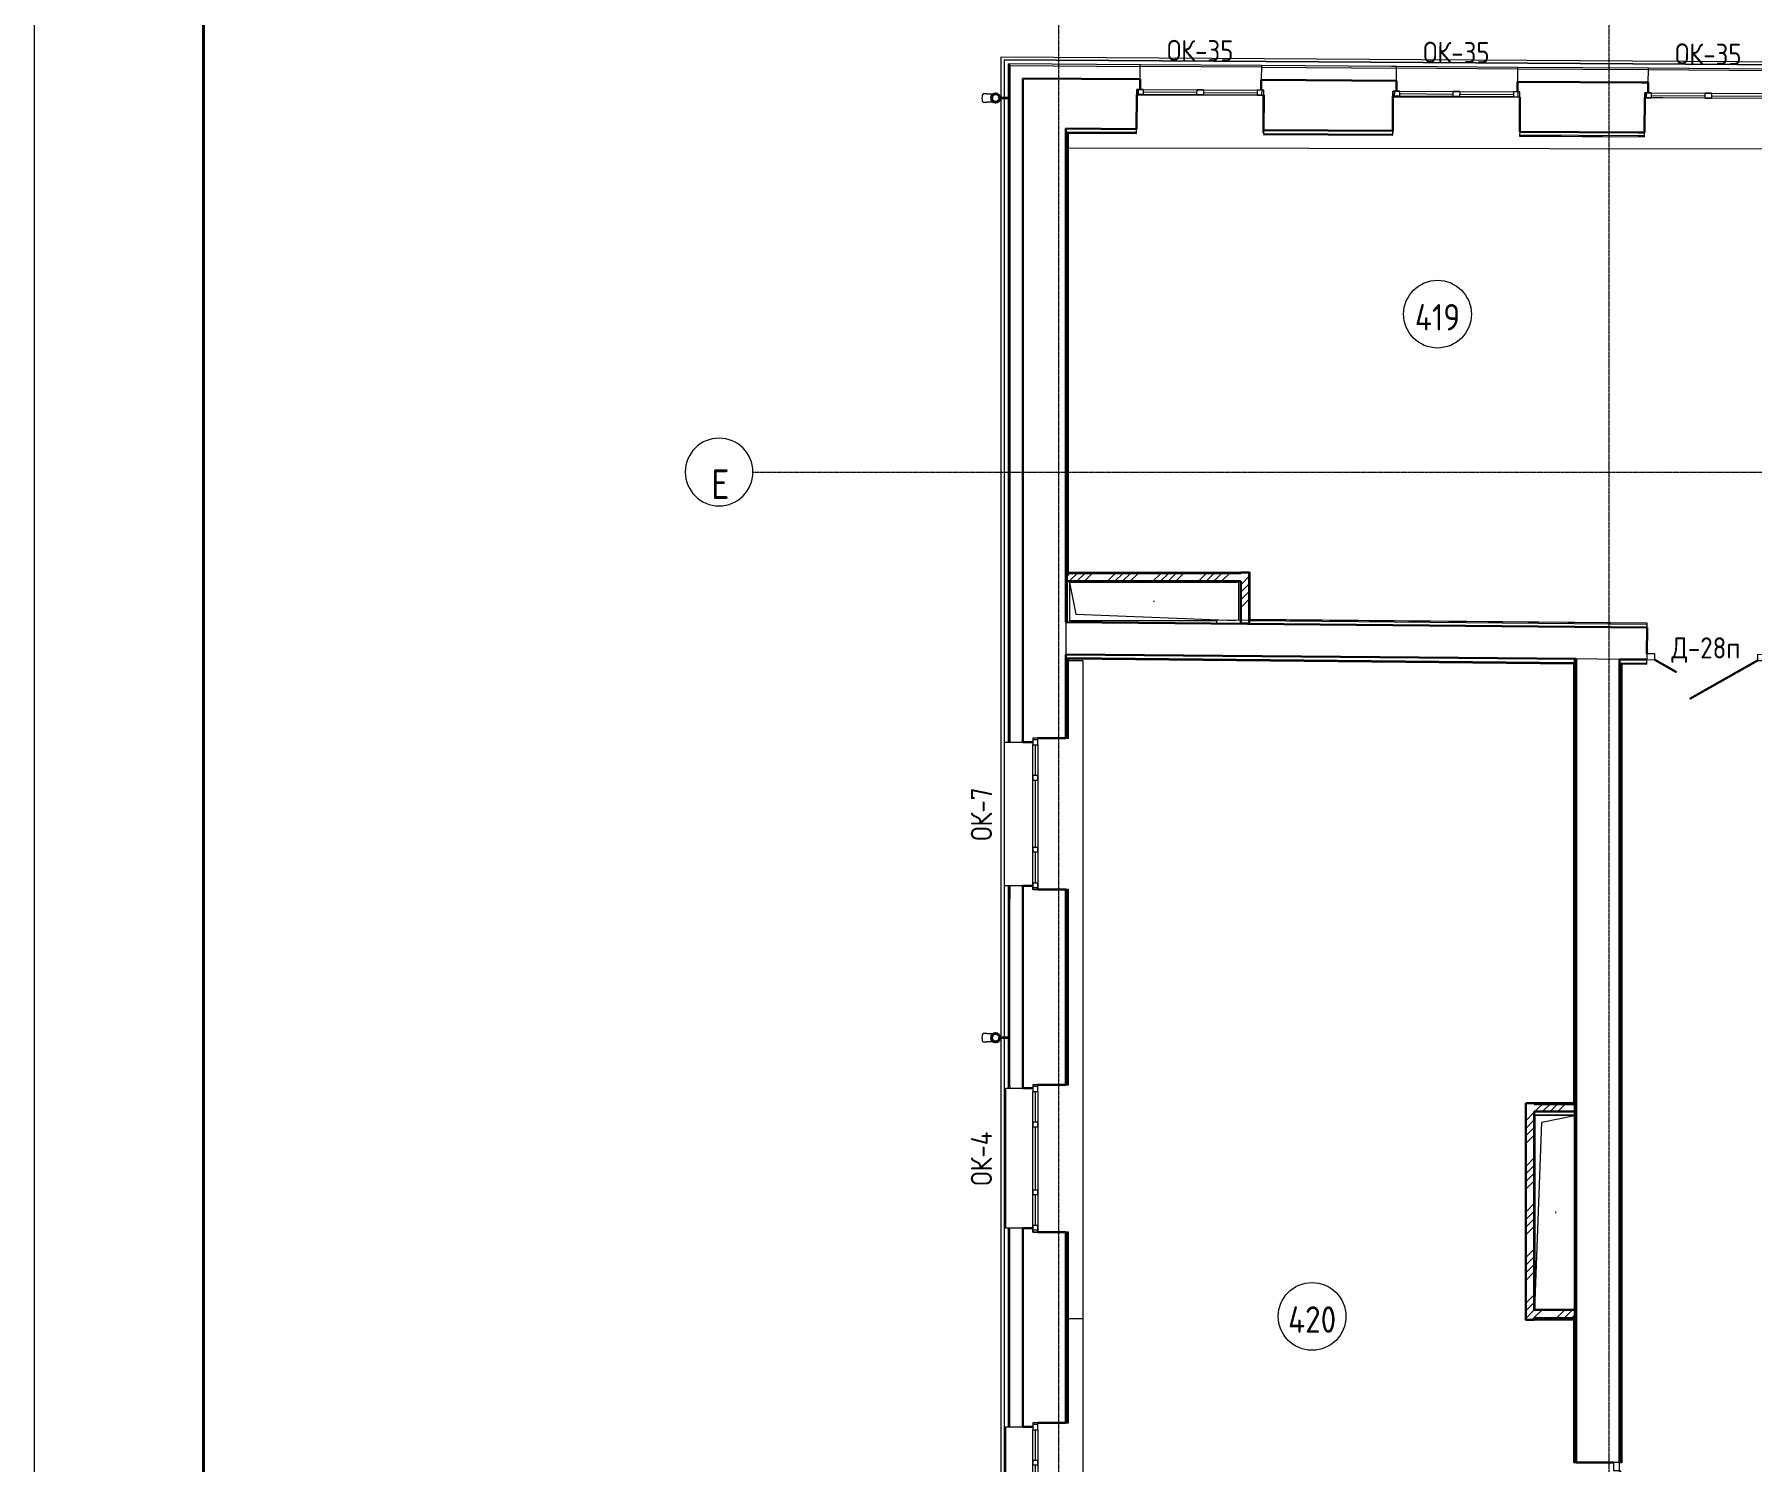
# Model space of a CAD drawing. Header units: millimetres. Extents: x -10178924 to 11692288, y -947381 to 58396.
# Drawn here: x -18603 to 1695, y -345970 to -329099 of the extents above; entities that cross this region are included whole.
import ezdxf

# ---------------------------------------------------------------- set-up
doc = ezdxf.new("R2010")
doc.units = ezdxf.units.MM
doc.linetypes.add('ADSK_Линия сетки', pattern=[25, 20, -2.5, 0, -2.5])
for name, color, linetype, lineweight in [('_ Окна', 7, 'Continuous', 9), ('_0', 7, 'Continuous', 25), ('Аннотация', 7, 'Continuous', 18), ('Двери', 7, 'Continuous', 9), ('Марки дверей', 7, 'Continuous', 20), ('Марки окон', 7, 'Continuous', 20), ('Обобщенные модели', 7, 'Continuous', 18), ('Окна', 7, 'Continuous', 9), ('Оси', 253, 'Continuous', 9), ('Перекрытие', 7, 'Continuous', 18), ('Стены наружные', 7, 'Continuous', 18), ('Стены несущие', 7, 'Continuous', 30), ('Стены отделка', 7, 'Continuous', 30), ('Стены штриховка', 7, 'Continuous', 9), ('ШТРИХОВКА', 252, 'Continuous', 15)]:
    doc.layers.add(name, color=color, linetype=linetype, lineweight=lineweight)
doc.layers.add('PDF _Ramka', color=7, linetype='Continuous')
doc.layers.add('Линии', color=7, linetype='Continuous', lineweight=9, true_color=0x00a600)
doc.styles.add('GOST Common', font='GOST_Common.ttf', dxfattribs={"width": 0.9, "height": 350})
doc.styles.add('GOST Common_2', font='GOST_Common.ttf', dxfattribs={"width": 0.9, "height": 250})
pattern_1 = [(45, (-6e-11, -248271.14), (-269.4077, 269.4077), []), (45, (89.8, -248271.14), (-269.4077, 269.4077), []), (45, (179.6, -248271.14), (-269.4077, 269.4077), []), (45, (269.4, -248271.14), (-269.4077, 269.4077), [])]

# ---------------------------------------------------------------- blocks, each defined once
blk = doc.blocks.new('Дверь-Alumark_двупольная с глухим окном_S70 - 1400х2200 алюм ост Д30п-6129806-План 4-го этажа')
at = {"layer": 'Двери', "lineweight": 30}
for p, q in [((-480, 190), (312, 647)), ((730, 190), (475, 337))]:
    blk.add_line(p, q, dxfattribs=at)
at = {"layer": 'Двери'}
for p, q in [((-575, 190), (-575, 120)), ((-480, 190), (-575, 190)), ((-575, 120), (-480, 120)), ((-480, 120), (-480, 190)), ((730, 190), (730, 120)), ((825, 190), (730, 190)), ((730, 120), (825, 120)), ((825, 120), (825, 190))]:
    blk.add_line(p, q, dxfattribs=at)
blk = doc.blocks.new('Дверь-Alumark_двупольная с глухим окном_S70 - 1400х2200 алюм ост Д30п-6129809-План 4-го этажа')
at = {"layer": 'Двери', "lineweight": 30}
for p, q in [((-480, 255), (312, 712)), ((730, 255), (475, 402))]:
    blk.add_line(p, q, dxfattribs=at)
at = {"layer": 'Двери'}
for p, q in [((-575, 255), (-575, 185)), ((-480, 255), (-575, 255)), ((-480, 185), (-480, 255)), ((730, 255), (730, 185)), ((825, 255), (730, 255)), ((825, 185), (825, 255)), ((-575, 185), (-480, 185)), ((730, 185), (825, 185))]:
    blk.add_line(p, q, dxfattribs=at)
blk = doc.blocks.new('Водосток - Тип 1 _карниз больше 490мм_-5209103-План 4-го этажа')
at = {"layer": 'Обобщенные модели'}
for p, q in [((75, 306), (75, 264)), ((175, 264), (175, 306)), ((120, 109), (120, 10)), ((130, 10), (130, 109))]:
    blk.add_line(p, q, dxfattribs=at)
at = {"layer": 'Обобщенные модели', "flags": 128}
for points in [[(75, 173), (75, 174), (75, 177), (75, 180), (75, 183), (75, 186), (75, 190), (75, 193), (75, 197), (75, 201), (75, 205), (75, 210), (75, 214), (75, 219), (75, 224), (75, 229), (75, 234), (75, 239), (75, 245), (75, 250), (75, 256), (75, 261), (75, 264)], [(175, 264), (175, 258), (175, 252), (175, 247), (175, 242), (175, 236), (175, 231), (175, 226), (175, 221), (175, 216), (175, 212), (175, 207), (175, 203), (175, 199), (175, 195), (175, 191), (175, 188), (175, 184), (175, 181), (175, 178), (175, 175), (175, 173)]]:
    blk.add_lwpolyline(points, dxfattribs=at)
at = {"layer": 'Обобщенные модели'}
for start, end in [(90, 270), (270, 90)]:
    blk.add_arc((125, 160), 52, start, end, dxfattribs=at)
at = {"layer": 'Обобщенные модели', "lineweight": 40}
for start, end in [(90, 270), (270, 90)]:
    blk.add_arc((125, 160), 50, start, end, dxfattribs=at)
at = {"layer": 'Обобщенные модели'}
for start_param, end_param in [(4.712389, 6.283185), (3.141593, 4.712389)]:
    blk.add_ellipse((125, 306), major_axis=(-50, 0), ratio=0.309017, start_param=start_param, end_param=end_param, dxfattribs=at)
blk = doc.blocks.new('окна_rehau_двупольное_2_фрамуги - 1460х2440 _нов_ ок-35-2923875-План 4-го этажа')
at = {"layer": '_ Окна', "lineweight": 18}
for p, q in [((-750, 115), (-750, 175)), ((-750, 175), (-674, 175)), ((-674, 115), (-750, 115)), ((-674, 175), (-674, 115)), ((-38, 115), (-38, 175)), ((-38, 175), (38, 175)), ((38, 115), (-38, 115)), ((38, 175), (38, 115)), ((674, 175), (674, 115)), ((750, 175), (674, 175)), ((674, 115), (750, 115)), ((750, 115), (750, 175))]:
    blk.add_line(p, q, dxfattribs=at)
at = {"layer": '_ Окна'}
for p, q in [((-730, 115), (-730, 175)), ((-674, 145), (-38, 145)), ((38, 145), (674, 145)), ((730, 115), (730, 175))]:
    blk.add_line(p, q, dxfattribs=at)
at = {"layer": 'Окна'}
for p, q in [((-750, 175), (-750, 115)), ((-674, 175), (-750, 175)), ((-750, 115), (-674, 115)), ((-674, 175), (-38, 175)), ((-38, 115), (-674, 115)), ((38, 175), (-38, 175)), ((-38, 115), (38, 115)), ((38, 175), (674, 175)), ((674, 115), (38, 115)), ((750, 175), (674, 175)), ((674, 115), (750, 115)), ((750, 115), (750, 175))]:
    blk.add_line(p, q, dxfattribs=at)
blk = doc.blocks.new('окно трехпол с фрамугой - 1750-2320_h___нов_-2262835-План 4-го этажа')
at = {"layer": '_ Окна', "lineweight": 18}
for p, q in [((-895, 75), (-895, 135)), ((-895, 135), (-815, 135)), ((-815, 75), (-895, 75)), ((-815, 135), (-815, 75)), ((-455, 75), (-455, 135)), ((-455, 135), (-395, 135)), ((-395, 75), (-455, 75)), ((-395, 135), (-395, 75)), ((395, 75), (395, 135)), ((395, 135), (455, 135)), ((455, 75), (395, 75)), ((455, 135), (455, 75)), ((815, 135), (815, 75)), ((895, 135), (815, 135)), ((815, 75), (895, 75)), ((895, 75), (895, 135))]:
    blk.add_line(p, q, dxfattribs=at)
at = {"layer": '_ Окна'}
for p, q in [((-875, 75), (-875, 135)), ((-815, 105), (-455, 105)), ((-395, 105), (395, 105)), ((455, 105), (815, 105)), ((875, 75), (875, 135))]:
    blk.add_line(p, q, dxfattribs=at)
at = {"layer": 'Окна'}
for p, q in [((-895, 135), (-895, 75)), ((-815, 135), (-895, 135)), ((-895, 75), (-815, 75)), ((-815, 135), (-455, 135)), ((-455, 75), (-815, 75)), ((-395, 135), (-455, 135)), ((-455, 75), (-395, 75)), ((-395, 135), (395, 135)), ((395, 75), (-395, 75)), ((455, 135), (395, 135)), ((395, 75), (455, 75)), ((455, 135), (815, 135)), ((815, 75), (455, 75)), ((895, 135), (815, 135)), ((815, 75), (895, 75)), ((895, 75), (895, 135))]:
    blk.add_line(p, q, dxfattribs=at)
blk = doc.blocks.new('окно трехпол с фрамугой - 1750-2320_h___нов_-2116909-План 4-го этажа')
at = {"layer": '_ Окна', "lineweight": 18}
for p, q in [((-895, 75), (-895, 135)), ((-895, 135), (-815, 135)), ((-815, 75), (-895, 75)), ((-815, 135), (-815, 75)), ((-455, 75), (-455, 135)), ((-455, 135), (-395, 135)), ((-395, 75), (-455, 75)), ((-395, 135), (-395, 75)), ((395, 75), (395, 135)), ((395, 135), (455, 135)), ((455, 75), (395, 75)), ((455, 135), (455, 75)), ((815, 135), (815, 75)), ((895, 135), (815, 135)), ((815, 75), (895, 75)), ((895, 75), (895, 135))]:
    blk.add_line(p, q, dxfattribs=at)
at = {"layer": '_ Окна'}
for p, q in [((-875, 75), (-875, 135)), ((-815, 105), (-455, 105)), ((-395, 105), (395, 105)), ((455, 105), (815, 105)), ((875, 75), (875, 135))]:
    blk.add_line(p, q, dxfattribs=at)
at = {"layer": 'Окна'}
for p, q in [((-895, 135), (-895, 75)), ((-815, 135), (-895, 135)), ((-895, 75), (-815, 75)), ((-815, 135), (-455, 135)), ((-455, 75), (-815, 75)), ((-395, 135), (-455, 135)), ((-455, 75), (-395, 75)), ((-395, 135), (395, 135)), ((395, 75), (-395, 75)), ((455, 135), (395, 135)), ((395, 75), (455, 75)), ((455, 135), (815, 135)), ((815, 75), (455, 75)), ((895, 135), (815, 135)), ((815, 75), (895, 75)), ((895, 75), (895, 135))]:
    blk.add_line(p, q, dxfattribs=at)
blk = doc.blocks.new('окно трехпол с фрамугой - 1700-2320_h_ _нов_-2116905-План 4-го этажа')
at = {"layer": '_ Окна', "lineweight": 18}
for p, q in [((-870, 75), (-870, 135)), ((-870, 135), (-790, 135)), ((-790, 75), (-870, 75)), ((-790, 135), (-790, 75)), ((-430, 75), (-430, 135)), ((-430, 135), (-370, 135)), ((-370, 75), (-430, 75)), ((-370, 135), (-370, 75)), ((370, 75), (370, 135)), ((370, 135), (430, 135)), ((430, 75), (370, 75)), ((430, 135), (430, 75)), ((790, 135), (790, 75)), ((870, 135), (790, 135)), ((790, 75), (870, 75)), ((870, 75), (870, 135))]:
    blk.add_line(p, q, dxfattribs=at)
at = {"layer": '_ Окна'}
for p, q in [((-850, 75), (-850, 135)), ((-790, 105), (-430, 105)), ((-370, 105), (370, 105)), ((430, 105), (790, 105)), ((850, 75), (850, 135))]:
    blk.add_line(p, q, dxfattribs=at)
at = {"layer": 'Окна'}
for p, q in [((-870, 135), (-870, 75)), ((-790, 135), (-870, 135)), ((-870, 75), (-790, 75)), ((-790, 135), (-430, 135)), ((-430, 75), (-790, 75)), ((-370, 135), (-430, 135)), ((-430, 75), (-370, 75)), ((-370, 135), (370, 135)), ((370, 75), (-370, 75)), ((430, 135), (370, 135)), ((370, 75), (430, 75)), ((430, 135), (790, 135)), ((790, 75), (430, 75)), ((870, 135), (790, 135)), ((790, 75), (870, 75)), ((870, 75), (870, 135))]:
    blk.add_line(p, q, dxfattribs=at)
blk = doc.blocks.new('GM_Отверстие прямоугольное _в плите_ - Отверстие-6226537-План 4-го этажа')
at = {"layer": 'Обобщенные модели'}
for p, q in [((1000, 225), (-1000, 225)), ((-1000, 225), (-1000, -225)), ((-1000, 225), (-925, -150)), ((1000, 225), (-1000, 225)), ((-1000, 225), (-1000, -225)), ((1000, -224), (1000, 225)), ((1000, -224), (1000, 225)), ((-925, -150), (961, -223)), ((-1000, -225), (739, -225)), ((-1000, -225), (739, -225))]:
    blk.add_line(p, q, dxfattribs=at)
for start, end in [(0, 180), (180, 360), (0, 105), (240, 0), (195, 210)]:
    blk.add_arc((0, 0), 2.5, start, end, dxfattribs=at)
blk = doc.blocks.new('GM_Отверстие прямоугольное _в плите_ - Отверстие-3336504-План 4-го этажа')
at = {"layer": 'Обобщенные модели'}
for p, q in [((-250, -1150), (-250, 1150)), ((-250, 1150), (220, 1150)), ((220, 1150), (-250, 1150)), ((-250, 1150), (-250, -1150)), ((-250, -1150), (-167, 1067)), ((-167, 1067), (220, 1144))]:
    blk.add_line(p, q, dxfattribs=at)
for start, end in [(360, 180), (180, 360), (60, 165), (300, 360), (195, 270)]:
    blk.add_arc((0, 0), 2.5, start, end, dxfattribs=at)
blk = doc.blocks.new('Водосток - Тип 1 _карниз больше 490мм_-V19-План 4-го этажа')
at = {"layer": 'Обобщенные модели', "lineweight": 9}
h = blk.add_hatch(dxfattribs=at)
h.set_pattern_fill('FP_18', color=256, style=0, pattern_type=2)
h.set_pattern_definition([(315, (-31888.43, -7087.79), (106.066, 106.066), [])])
h.paths.add_polyline_path([(76, 149), (86, 129), (103, 115), (125, 110), (147, 115), (164, 129), (174, 149), (174, 171), (164, 191), (147, 205), (125, 210), (103, 205), (86, 191), (76, 171), (76, 167)])
at = {"layer": 'Обобщенные модели'}
for p, q in [((75, 306), (75, 264)), ((175, 264), (175, 306)), ((120, 109), (120, 10)), ((130, 10), (130, 109))]:
    blk.add_line(p, q, dxfattribs=at)
at = {"layer": 'Обобщенные модели', "flags": 128}
for points in [[(75, 173), (75, 174), (75, 177), (75, 180), (75, 183), (75, 186), (75, 190), (75, 193), (75, 197), (75, 201), (75, 205), (75, 210), (75, 214), (75, 219), (75, 224), (75, 229), (75, 234), (75, 239), (75, 245), (75, 250), (75, 256), (75, 261), (75, 264)], [(175, 264), (175, 258), (175, 252), (175, 247), (175, 242), (175, 236), (175, 231), (175, 226), (175, 221), (175, 216), (175, 212), (175, 207), (175, 203), (175, 199), (175, 195), (175, 191), (175, 188), (175, 184), (175, 181), (175, 178), (175, 175), (175, 173)]]:
    blk.add_lwpolyline(points, dxfattribs=at)
at = {"layer": 'Обобщенные модели'}
for start, end in [(90, 270), (270, 90)]:
    blk.add_arc((125, 160), 52, start, end, dxfattribs=at)
at = {"layer": 'Обобщенные модели', "lineweight": 40}
for start, end in [(90, 270), (270, 90)]:
    blk.add_arc((125, 160), 50, start, end, dxfattribs=at)
at = {"layer": 'Обобщенные модели'}
for start_param, end_param in [(4.712389, 6.283185), (3.141593, 4.712389)]:
    blk.add_ellipse((125, 306), major_axis=(-50, 0), ratio=0.309017, start_param=start_param, end_param=end_param, dxfattribs=at)
blk = doc.blocks.new('Ось сетки - Круг_Ø8 мм-8258-План подвала')
at = {"layer": 'Оси', "lineweight": 20}
for start, end in [(360, 180), (180, 360)]:
    blk.add_arc((0, 0), 4, start, end, dxfattribs=at)
blk = doc.blocks.new('оси')
at = {"layer": 'Оси', "linetype": 'ADSK_Линия сетки'}
for p, q in [((6500, -2196), (6500, 46378)), ((0, -2196), (0, 46265)), ((-3614, 38700), (62615, 38700))]:
    blk.add_line(p, q, dxfattribs=at)
at = {"layer": 'Оси', "lineweight": 20, "xscale": 99.99999999999993, "yscale": 99.99999999999993, "zscale": 99.99999999999993, "rotation": 270}
blk.add_blockref('Ось сетки - Круг_Ø8 мм-8258-План подвала', (-4014, 38700), dxfattribs=at)
at = {"layer": 'Оси', "insert": (-4000, 38557), "char_height": 350, "width": 232.2, "attachment_point": 5, "line_spacing_factor": 1.022766, "style": 'GOST Common'}
blk.add_mtext('\\pxqc,t0.25714,0.51429,0.77143,1.02857,1.28571,1.54286,1.8,2.05714,2.31429,2.57143,2.82857,3.08571,3.34286,3.6,3.85714,4.11429,4.37143,4.62857,4.88571,5.14286,5.4,5.65714,5.91429,6.17143,6.42857,6.68571,6.94286,7.2,7.45714,7.71429,7.97143,8.22857;{Е}', dxfattribs=at)
blk = doc.blocks.new('4 этаж')
at = {"layer": 'Стены штриховка', "lineweight": 9}
h = blk.add_hatch(dxfattribs=at)
h.set_pattern_fill('ANSI34', color=256, scale=20)
h.set_pattern_definition(pattern_1)
h.paths.add_polyline_path([(-6408, -210867), (-4351, -210867), (-4351, -210773), (-6408, -210767), (-6408, -210827)])
h = blk.add_hatch(dxfattribs=at)
h.set_pattern_fill('ANSI34', color=256, scale=20)
h.set_pattern_definition(pattern_1)
h.paths.add_polyline_path([(-4351, -211341), (-4251, -211331), (-4251, -210761), (-4351, -210761), (-4351, -211331)])
h = blk.add_hatch(dxfattribs=at)
h.set_pattern_fill('ANSI34', color=256, scale=20)
h.set_pattern_definition(pattern_1)
h.paths.add_polyline_path([(-885, -217131), (-410, -217131), (-410, -217046), (-419, -217037), (-410, -217035), (-410, -217031), (-985, -217031), (-985, -217131), (-979, -217131)])
h = blk.add_hatch(dxfattribs=at)
h.set_pattern_fill('ANSI34', color=256, scale=20)
h.set_pattern_definition(pattern_1)
h.paths.add_polyline_path([(-979, -219592), (-885, -219592), (-885, -217131), (-985, -217131), (-985, -219580), (-979, -219573), (-979, -219590)])
h = blk.add_hatch(dxfattribs=at)
h.set_pattern_fill('ANSI34', color=256, scale=20)
h.set_pattern_definition(pattern_1)
h.paths.add_polyline_path([(-390, -219571), (-390, -219471), (-885, -219471), (-885, -219571), (-505, -219571)])
at = {"layer": 'Линии', "color": 7}
for centre in [(-2028, -207711), (-3509, -219550)]:
    blk.add_circle(centre, 400, dxfattribs=at)
at = {"layer": 'Перекрытие'}
for p, q in [((-4115, -205125), (-5581, -205125)), ((-4087, -205569), (-4087, -205126)), ((-1056, -205146), (-2555, -205146)), ((-1056, -205408), (-1056, -205146)), ((634, -205157), (421, -205157)), ((-2556, -205403), (-2556, -205569)), ((-4084, -205569), (-4087, -205569)), ((-6386, -205748), (2590, -205760)), ((-6398, -211807), (-6418, -211807)), ((-6212, -211807), (-6386, -211807)), ((-6212, -226977), (-6212, -211807)), ((-6408, -216813), (-6748, -216813)), ((-6386, -219574), (-6212, -219574))]:
    blk.add_line(p, q, dxfattribs=at)
at = {"layer": 'Стены наружные'}
for p, q in [((-7183, -205153), (-7183, -204670)), ((-7183, -204670), (3498, -204741)), ((-7148, -204705), (-7148, -205153)), ((-7148, -204705), (3464, -204776)), ((3464, -204776), (-7148, -204705)), ((-4109, -204795), (-5539, -204786)), ((-4108, -204775), (-5538, -204766)), ((-1082, -204796), (-2512, -204786)), ((-1082, -204816), (-2512, -204806)), ((1893, -204816), (463, -204806)), ((1893, -204836), (463, -204826)), ((-7183, -216253), (-7183, -205162)), ((-7148, -205162), (-7148, -216253)), ((-7148, -212768), (-7098, -212768)), ((-7098, -214463), (-7148, -214463)), ((-7183, -227848), (-7183, -216262)), ((-7148, -216262), (-7148, -227848)), ((-7128, -218508), (-7128, -216853)), ((-7128, -216853), (-7098, -216853)), ((-7098, -218508), (-7128, -218508)), ((-7128, -222553), (-7128, -220853)), ((-7128, -220853), (-7098, -220853))]:
    blk.add_line(p, q, dxfattribs=at)
at = {"layer": 'Стены несущие'}
for p, q in [((-5540, -204936), (-6928, -204926)), ((-6928, -204926), (-6928, -212768)), ((-5540, -205056), (-5540, -204936)), ((-2513, -204956), (-4110, -204945)), ((-4110, -204945), (-4110, -205065)), ((-2514, -205076), (-2513, -204956)), ((-1083, -204966), (-1084, -205086)), ((-1083, -204966), (386, -204976)), ((462, -204976), (386, -204976)), ((461, -205096), (462, -204976)), ((-5583, -205525), (-5581, -205115)), ((-4081, -205126), (-4084, -205536)), ((-4079, -205066), (-4080, -205066)), ((-2557, -205546), (-2554, -205136)), ((-1054, -205146), (-1057, -205556)), ((418, -205566), (421, -205156)), ((-6928, -212768), (-6928, -205516)), ((-5583, -205525), (-6418, -205520)), ((-6418, -211351), (-6418, -205520)), ((-5583, -205525), (-5583, -205525)), ((-4084, -205536), (-2557, -205546)), ((-1057, -205556), (342, -205565)), ((342, -205565), (418, -205566)), ((-4351, -210767), (-6408, -210767)), ((-6408, -210767), (-6408, -210867)), ((-6408, -210867), (-4351, -210867)), ((-4351, -210761), (-4351, -210773)), ((-4251, -210761), (-4351, -210761)), ((-4351, -210867), (-4351, -211367)), ((-4251, -211367), (-4251, -210761)), ((449, -211412), (-6418, -211351)), ((-4351, -211367), (-4251, -211367)), ((446, -211722), (449, -211412)), ((-6418, -211731), (-390, -211784)), ((-6418, -212718), (-6418, -211731)), ((-390, -221277), (-390, -211784)), ((120, -211789), (445, -211792)), ((120, -221277), (120, -211789)), ((434, -211792), (140, -211789)), ((-6928, -212768), (-6808, -212768)), ((-6748, -212718), (-6418, -212718)), ((-6928, -214463), (-6928, -216833)), ((-6808, -214463), (-6928, -214463)), ((-6418, -214508), (-6748, -214508)), ((-6418, -214508), (-6418, -216813)), ((-6928, -216853), (-6928, -214617)), ((-6928, -216853), (-6808, -216853)), ((-6748, -216813), (-6418, -216813)), ((-390, -217031), (-985, -217031)), ((-985, -217031), (-985, -219580)), ((-985, -217131), (-979, -217131)), ((-885, -217131), (-390, -217131)), ((-885, -219471), (-885, -217131)), ((-6928, -220853), (-6928, -218508)), ((-6808, -218508), (-6928, -218508)), ((-6418, -218553), (-6748, -218553)), ((-6418, -218553), (-6418, -220808)), ((-985, -219580), (-979, -219580)), ((-979, -219592), (-885, -219592)), ((-390, -219471), (-885, -219471)), ((-885, -219592), (-885, -219571)), ((-885, -219571), (-390, -219571)), ((-6748, -220808), (-6418, -220808)), ((-6928, -220853), (-6808, -220853)), ((-390, -221277), (50, -221277))]:
    blk.add_line(p, q, dxfattribs=at)
at = {"layer": 'Стены отделка', "lineweight": 9}
for p, q in [((-5538, -204766), (-7098, -204755)), ((-7098, -204755), (-7098, -212768)), ((-7078, -204775), (-5539, -204786)), ((-5540, -204936), (-5539, -204786)), ((-5539, -204786), (-5538, -204766)), ((-4108, -204775), (-4110, -204945)), ((-4109, -204795), (-2512, -204806)), ((-4107, -204775), (-4108, -204775)), ((-2572, -204786), (-4107, -204775)), ((-2512, -204786), (-2572, -204786)), ((-2512, -204806), (-2512, -204786)), ((463, -204806), (-1082, -204796)), ((-1082, -204796), (-1082, -204816)), ((-6928, -205516), (-6928, -204926)), ((-4110, -204945), (-4110, -204945)), ((-2513, -204956), (-2512, -204806)), ((-1082, -204816), (-1083, -204966)), ((463, -204826), (-1082, -204816)), ((386, -204976), (462, -204976)), ((462, -204976), (463, -204826)), ((463, -204826), (463, -204806)), ((-6418, -205520), (-6418, -205560)), ((-6418, -205560), (-6398, -205560)), ((-6398, -205560), (-6418, -205560)), ((-6398, -211351), (-6398, -205560)), ((-6386, -205572), (-5584, -205577)), ((-6386, -210761), (-6386, -205572)), ((-5584, -205565), (-5583, -205525)), ((-5584, -205577), (-5584, -205565)), ((-4084, -205536), (-4084, -205536)), ((-4084, -205536), (-4084, -205576)), ((-4083, -205576), (-4084, -205576)), ((-4084, -205576), (-4084, -205588)), ((-4084, -205588), (-2558, -205598)), ((-2558, -205598), (-2557, -205586)), ((-2557, -205546), (-2557, -205546)), ((-2557, -205586), (-2557, -205546)), ((-2557, -205586), (-2557, -205586)), ((-1057, -205556), (-1058, -205596)), ((-1058, -205596), (-1058, -205608)), ((-1058, -205608), (418, -205618)), ((418, -205606), (342, -205605)), ((418, -205618), (418, -205566)), ((-6398, -210773), (-4351, -210773)), ((-4351, -210761), (-6386, -210761)), ((-4241, -210761), (-4251, -210761)), ((-4239, -211319), (-4239, -210763)), ((-6418, -211351), (-6398, -211351)), ((-4241, -211330), (-4637, -211327)), ((-4637, -211327), (-4637, -211367)), ((449, -211360), (-4239, -211319)), ((438, -211372), (449, -211372)), ((449, -211412), (449, -211360)), ((-6418, -211731), (-6420, -211731)), ((-6420, -211731), (-6420, -211771)), ((-6420, -211771), (-409, -211824)), ((-6398, -211891), (-6418, -211891)), ((-6398, -211772), (-6398, -211891)), ((-416, -211829), (-6398, -211772)), ((-6386, -212718), (-6386, -211784)), ((-6386, -211784), (-416, -211841)), ((-410, -211835), (-422, -211835)), ((-422, -211835), (-422, -217034)), ((-416, -211841), (-416, -211829)), ((-410, -219592), (-410, -211835)), ((-409, -211824), (-409, -211784)), ((140, -211789), (120, -211789)), ((140, -211789), (140, -211789)), ((140, -211829), (140, -211841)), ((152, -211841), (445, -211844)), ((152, -221277), (152, -211841)), ((445, -211792), (434, -211792)), ((434, -211832), (445, -211832)), ((445, -211832), (445, -211792)), ((445, -211844), (445, -211832)), ((-390, -211905), (-410, -211905)), ((-7098, -212768), (-7078, -212768)), ((-7078, -212768), (-6928, -212768)), ((-6418, -212718), (-6386, -212718)), ((-7098, -214463), (-7098, -216853)), ((-7078, -214463), (-7098, -214463)), ((-6928, -214463), (-7078, -214463)), ((-7078, -214463), (-7078, -214617)), ((-6928, -214617), (-6928, -214463)), ((-6386, -214508), (-6418, -214508)), ((-6398, -214508), (-6398, -214662)), ((-6386, -216813), (-6386, -214508)), ((-7098, -216853), (-6928, -216853)), ((-7078, -216833), (-7078, -216853)), ((-6418, -216813), (-6386, -216813)), ((-6398, -216793), (-6398, -216813)), ((-985, -217131), (-991, -217131)), ((-991, -217131), (-991, -219590)), ((-979, -219580), (-979, -217131)), ((-422, -217034), (-885, -217034)), ((-885, -217034), (-885, -217046)), ((-885, -217046), (-410, -217046)), ((-7098, -218508), (-7098, -220853)), ((-6928, -218508), (-7098, -218508)), ((-6386, -218553), (-6418, -218553)), ((-6386, -220808), (-6386, -218553)), ((-390, -218936), (-410, -218936)), ((-989, -219592), (-979, -219592)), ((-410, -219580), (-885, -219580)), ((-885, -219592), (-422, -219592)), ((-422, -219592), (-422, -221277)), ((-6418, -220808), (-6386, -220808)), ((-7098, -220853), (-6928, -220853)), ((-422, -221277), (-390, -221277)), ((-410, -221277), (-410, -221256)), ((120, -221277), (152, -221277)), ((140, -221256), (140, -221277))]:
    blk.add_line(p, q, dxfattribs=at)
at = {"layer": 'Стены штриховка'}
for p, q in [((-7078, -212768), (-7078, -204755)), ((-7078, -204775), (-7078, -212768)), ((-5584, -205565), (-6398, -205560)), ((-6388, -205570), (-5584, -205575)), ((-6388, -210763), (-6388, -205570)), ((-4084, -205586), (-2558, -205596)), ((-4083, -205576), (-2557, -205586)), ((-1058, -205596), (-1058, -205596)), ((342, -205605), (-1058, -205596)), ((-1058, -205606), (418, -205616)), ((-4351, -210763), (-6388, -210763)), ((-4239, -210763), (-4251, -210763)), ((-4241, -211320), (-4241, -210761)), ((-4239, -210761), (-4241, -210761)), ((-4239, -210763), (-4239, -210761)), ((-6418, -211351), (-6418, -211731)), ((449, -211362), (-4241, -211320)), ((-4241, -211330), (438, -211372)), ((-6398, -212718), (-6398, -211891)), ((-6388, -212718), (-6388, -211782)), ((-6388, -211782), (-416, -211839)), ((-420, -211835), (-420, -217036)), ((120, -211789), (-390, -211784)), ((140, -211829), (434, -211832)), ((140, -221256), (140, -211841)), ((150, -211839), (445, -211842)), ((150, -221277), (150, -211839)), ((-7078, -216833), (-7078, -214463)), ((-6388, -216813), (-6388, -214508)), ((-6398, -214662), (-6398, -216793)), ((-989, -217131), (-989, -219592)), ((-420, -217036), (-885, -217036)), ((-7078, -220853), (-7078, -218508)), ((-6398, -220808), (-6398, -218553)), ((-6388, -220808), (-6388, -218553)), ((-991, -219590), (-991, -219592)), ((-979, -219590), (-991, -219590)), ((-991, -219592), (-989, -219592)), ((-885, -219590), (-420, -219590)), ((-420, -219590), (-420, -221277)), ((-410, -221256), (-410, -219592))]:
    blk.add_line(p, q, dxfattribs=at)
at = {"color": 253}
blk.add_blockref('оси', (-6500, -248276), dxfattribs=at)
at = {"layer": 'Двери'}
for name, p, rotation in [('Дверь-Alumark_двупольная с глухим окном_S70 - 1400х2200 алюм ост Д30п-6129806-План 4-го этажа', (1272, -211609), 179.4969398857158), ('Дверь-Alumark_двупольная с глухим окном_S70 - 1400х2200 алюм ост Д30п-6129809-План 4-го этажа', (-135, -221852), 270)]:
    blk.add_blockref(name, p, dxfattribs=dict(at, rotation=rotation))
at = {"layer": 'Обобщенные модели', "rotation": 90}
for name, p in [('Водосток - Тип 1 _карниз больше 490мм_-5209103-План 4-го этажа', (-7088, -205283)), ('Водосток - Тип 1 _карниз больше 490мм_-V19-План 4-го этажа', (-7088, -216383))]:
    blk.add_blockref(name, p, dxfattribs=at)
at = {"layer": 'Обобщенные модели'}
for name, p in [('GM_Отверстие прямоугольное _в плите_ - Отверстие-6226537-План 4-го этажа', (-5376, -211105)), ('GM_Отверстие прямоугольное _в плите_ - Отверстие-3336504-План 4-го этажа', (-630, -218321))]:
    blk.add_blockref(name, p, dxfattribs=at)
at = {"layer": 'Окна'}
for name, p, rotation in [('окна_rehau_двупольное_2_фрамуги - 1460х2440 _нов_ ок-35-2923875-План 4-го этажа', (-4832, -205236), 359.6152078770644), ('окна_rehau_двупольное_2_фрамуги - 1460х2440 _нов_ ок-35-2923875-План 4-го этажа', (-1805, -205256), 359.6152078770644), ('окна_rehau_двупольное_2_фрамуги - 1460х2440 _нов_ ок-35-2923875-План 4-го этажа', (1170, -205276), 359.6152078770644), ('окно трехпол с фрамугой - 1750-2320_h___нов_-2262835-План 4-го этажа', (-6673, -213613), 90), ('окно трехпол с фрамугой - 1700-2320_h_ _нов_-2116905-План 4-го этажа', (-6673, -217683), 90), ('окно трехпол с фрамугой - 1750-2320_h___нов_-2116909-План 4-го этажа', (-6673, -221703), 90)]:
    blk.add_blockref(name, p, dxfattribs=dict(at, rotation=rotation))
at = {"layer": 'Аннотация', "lineweight": 9, "char_height": 312.5, "width": 520.21, "attachment_point": 5, "line_spacing_factor": 1.022766, "style": 'GOST Common'}
for s, insert in [('419', (-2028, -207748)), ('420', (-3509, -219587))]:
    blk.add_mtext(s, dxfattribs=dict(at, insert=insert))
at = {"layer": 'Марки дверей', "lineweight": 9, "insert": (1143, -211679), "char_height": 250, "width": 851.4, "attachment_point": 5, "line_spacing_factor": 1.022766, "style": 'GOST Common_2'}
blk.add_mtext('\\pxqc,t1.8,3.6,5.4,7.2,9,10.8,12.6,14.4,16.2,18,19.8,21.6,23.4,25.2,27,28.8,30.6,32.4,34.2,36,37.8,39.6,41.4,43.2,45,46.8,48.6,50.4,52.2,54,55.8,57.6;{Д-28п}', dxfattribs=at)
at = {"layer": 'Марки окон', "lineweight": 9, "char_height": 250, "attachment_point": 5, "line_spacing_factor": 1.022766, "style": 'GOST Common_2'}
for s, insert, width, rotation in [('\\pxqc,t1.8,3.6,5.4,7.2,9,10.8,12.6,14.4,16.2,18,19.8,21.6,23.4,25.2,27,28.8,30.6,32.4,34.2,36,37.8,39.6,41.4,43.2,45,46.8,48.6,50.4,52.2,54,55.8,57.6;{ОК-35}', (-4831, -204599), 845.1, 359.6152), ('\\pxqc,t1.8,3.6,5.4,7.2,9,10.8,12.6,14.4,16.2,18,19.8,21.6,23.4,25.2,27,28.8,30.6,32.4,34.2,36,37.8,39.6,41.4,43.2,45,46.8,48.6,50.4,52.2,54,55.8,57.6;{ОК-35}', (-1805, -204620), 845.1, 359.6152), ('\\pxqc,t1.8,3.6,5.4,7.2,9,10.8,12.6,14.4,16.2,18,19.8,21.6,23.4,25.2,27,28.8,30.6,32.4,34.2,36,37.8,39.6,41.4,43.2,45,46.8,48.6,50.4,52.2,54,55.8,57.6;{ОК-35}', (1171, -204640), 845.1, 359.6152), ('\\pxqc,t1.8,3.6,5.4,7.2,9,10.8,12.6,14.4,16.2,18,19.8,21.6,23.4,25.2,27,28.8,30.6,32.4,34.2,36,37.8,39.6,41.4,43.2,45,46.8,48.6,50.4,52.2,54,55.8,57.6;{ОК-7}', (-7415, -213617), 684.9, 90), ('\\pxqc,t1.8,3.6,5.4,7.2,9,10.8,12.6,14.4,16.2,18,19.8,21.6,23.4,25.2,27,28.8,30.6,32.4,34.2,36,37.8,39.6,41.4,43.2,45,46.8,48.6,50.4,52.2,54,55.8,57.6;{ОК-4}', (-7415, -217686), 702.9, 90)]:
    blk.add_mtext(s, dxfattribs=dict(at, insert=insert, width=width, rotation=rotation))
blk = doc.blocks.new('Рамка')
at = {"layer": 'PDF _Ramka', "lineweight": 20}
blk.add_lwpolyline([(100287, -596749), (100287, -512657), (-18603, -512657), (-18603, -596749)], close=True, dxfattribs=at)
at = {"layer": 'PDF _Ramka', "lineweight": 40}
blk.add_lwpolyline([(99787, -513153), (-16604, -513153), (-16604, -596246), (99787, -596246)], close=True, dxfattribs=at)

msp = doc.modelspace()

# ---------------------------------------------------------------- block references
at = {"layer": '_0'}
msp.add_blockref('Рамка', (0, 200238.6), dxfattribs=at)
at = {"layer": 'ШТРИХОВКА'}
msp.add_blockref('4 этаж', (0, -124693.3), dxfattribs=at)

doc.saveas('drawing.dxf')
